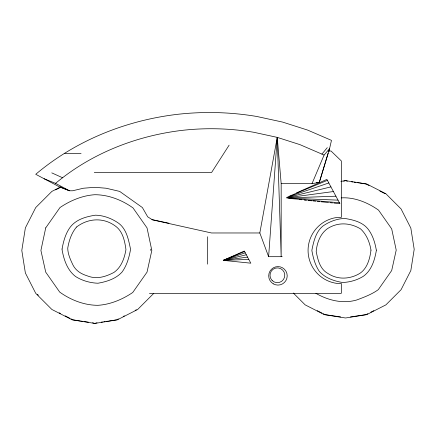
<?xml version="1.0" encoding="UTF-8"?>
<svg xmlns="http://www.w3.org/2000/svg" width="436" height="436" viewBox="0 0 436 436"><rect width="100%" height="100%" fill="white"/><g stroke="black" fill="none" stroke-linecap="round" stroke-linejoin="round"><path stroke-width="0.65" d="M282.212 256.69L268.62 256.69L277.247 137.378L253.834 132.288A258.052 258.052 0 0 0 181.725 130.413C135.852 135.95 91.119 153.581 55.541 183.36L44.123 178.749M76.518 227.042C88.584 217.76 104.64 217.204 116.646 227.042C123.099 232.497 124.838 241.669 125.95 249.594C124.489 258.041 121.557 266.87 114.325 272.14L113.894 272.451C105.474 276.844 96.492 279.645 87.265 275.852C81.276 274.004 75.919 270.843 73.008 265.072C70.463 259.747 67.847 254.183 67.738 248.177C68.981 240.585 71.499 233.015 76.502 227.042L76.523 227.02M268.62 256.69L259.823 232.971L277.247 137.378L299.886 144.616L324.09 155.042L329.567 148.643L319.288 182.461L312.018 183.632L281.171 183.632L277.247 137.378L281.171 256.69L281.171 183.632M328.967 151.259L331.469 140.365L307.593 130.075L282.572 122.08L256.695 116.456A285.188 285.188 0 0 0 177.005 114.385C125.508 120.527 75.477 140.692 35.736 174.291L58.947 186.624L67.694 190.063M328.145 153.183L319.288 182.461L316.231 182.471M312.018 183.632L324.09 155.042M60.288 187.148L69.488 190.772L72.578 190.772L83.445 188.227L94.776 187.311L106.101 188.227L119.671 191.404L142.376 207.547L147.7 216.834L152.496 219.858L211.482 232.971L259.823 232.971M229.118 145.166L211.634 172.433L94.274 172.433M321.921 154.104L327.267 147.651M153.81 293.33L137.667 309.478L117.322 319.844L94.776 323.414L72.223 319.844L51.879 309.478L35.736 293.33L25.37 272.99L21.8 250.438L25.37 227.892L35.736 207.547L51.879 191.404L60.855 186.831M55.612 189.878L60.397 187.442M117.186 319.539L118.379 318.929M123.165 316.487L124.364 315.877M135.133 310.388L136.332 309.783M366.649 314.323L367.848 313.713M370.84 312.192L373.832 310.666M296.589 192.843L326.907 179.398L339.922 203.694L333.878 203.072M248.798 259.431L223.265 260.363L244.302 251.032L250.809 263.18L223.265 260.363L244.547 251.496M289.215 196.233L327.403 180.324M287.378 197.181L328.809 182.957M247.555 257.104L223.265 260.363L245.255 252.815M343.612 181.158L345.525 180.64L366.747 184.003L385.893 193.758L401.082 208.948L410.837 228.093L414.2 249.316L410.837 270.538L401.082 289.678L385.893 304.873L366.747 314.628L345.525 317.991L324.302 314.628L305.162 304.873L293.292 293.003M97.032 322.803L94.776 323.414L92.514 322.803M286.806 197.579L330.924 186.897M223.265 260.363L246.307 254.782M340.881 181.376L345.525 180.64L347.438 181.158M341.203 197.884C354.523 197.007 367.837 202.598 378.535 210.125L391.692 228.889L396.215 250.111L391.692 270.538L378.263 289.678C371.843 294.338 364.131 297.188 356.757 299.973C342.865 304.066 328.15 300.371 315.893 293.335M109.12 321.027L116.586 319.844M366.055 314.628L350.424 316.939M101.19 322.155L102.509 321.97M103.833 321.779L105.152 321.588M106.477 321.403L108.455 321.119M286.855 197.786L333.415 191.546M328.297 151.09L330.995 150.987L341.323 160.933L341.323 217.422L335.273 217.738A33.256 33.256 0 0 0 338.701 283.591L341.323 283.455L341.323 293.33L149.434 293.33M286.844 197.982L335.905 196.195M64.811 153.368L81.069 153.368M288.196 198.189L338.014 200.135M289.548 198.462L339.426 202.767M299.614 199.568L301.625 199.775M304.317 200.048L306.328 200.255M308.345 200.462L311.707 200.805M313.048 200.942L315.735 201.219M317.081 201.356L319.768 201.628M321.109 201.77L328.504 202.522M329.845 202.664L332.532 202.936M340.63 316.939L325 314.628M351.563 181.823L352.806 181.997M354.048 182.177L355.918 182.444M357.16 182.624L359.024 182.886M81.091 321.119L83.074 321.403M84.393 321.588L88.361 322.155M68.31 190.309L69.384 190.467M359.662 182.989L366.055 184.003L369.041 185.523M72.959 319.844L80.431 321.027M151.908 219.597L168.945 223.227M51.78 172.869L62.74 177.828M379.81 191.012L385.195 193.758M317.223 310.666L322.008 313.103M323.201 313.713L324.4 314.323M59.198 312.83L60.397 313.44M65.182 315.877L69.973 318.318M71.166 318.929L72.365 319.539M55.541 183.36L69.488 190.772M37.425 294.284L38.373 295.232M207.34 236.737L207.34 264.145M150.791 249.098L150.791 250.438M62.059 249.011L62.054 249.594C63.776 259.54 67.193 270.042 75.488 276.451C82.137 280.702 90.116 282.942 97.964 283.231C106.662 281.7 115.84 278.849 121.976 272.14C126.816 265.584 129.105 257.529 130.511 249.594L130.506 249.011C128.555 239.931 126.68 229.385 118.832 223.385C112.063 218.594 103.779 215.351 95.43 215.182C86.17 216.621 76.333 219.286 70.305 227.042C65.569 233.418 63.449 241.293 62.059 249.011M370.987 250.111C369.935 258.499 367.385 268.276 359.994 273.285C350.146 279.28 337.905 280.026 328.063 273.557C319.986 269.285 317.762 259.687 316.204 251.441C316.95 243.021 320.095 234.148 327.125 228.889L327.529 228.6C337.982 221.897 350.064 222.66 360.523 228.873C366.523 234.339 369.684 242.242 370.987 250.111M376.317 250.111L376.312 250.662C374.655 260.134 371.641 270.287 363.466 276.201C357.258 280.135 349.836 282.239 342.522 282.495C333.987 281.062 325.152 278.01 319.283 271.334C315.173 265.164 313.162 257.905 311.898 250.662L311.893 250.111C313.631 241.593 315.746 231.99 322.765 226.17C329.185 221.668 337.017 218.621 344.909 218.458C353.242 219.869 362.338 221.957 367.908 228.889C372.709 234.966 375.009 242.585 376.317 250.111M45.715 227.892L40.913 250.438L45.715 272.14L59.699 292.082C70.703 300.017 84.252 305.309 97.964 305.314C110.493 304.497 122.451 299.428 132.751 292.485L147.025 272.14L151.826 250.438L147.025 227.892L133.04 207.95C122.036 200.015 108.488 194.723 94.776 194.718C82.241 195.535 70.289 200.604 59.983 207.547L45.715 227.892M273.328 283.858A9.254 9.254 0 0 0 287.21 275.841A9.254 9.254 0 0 0 273.328 267.829A9.254 9.254 0 0 0 273.328 283.858M272.168 280.517A7.401 7.401 0 0 0 284.55 277.198A7.401 7.401 0 0 0 275.481 268.135A7.401 7.401 0 0 0 272.168 280.517"/></g></svg>
